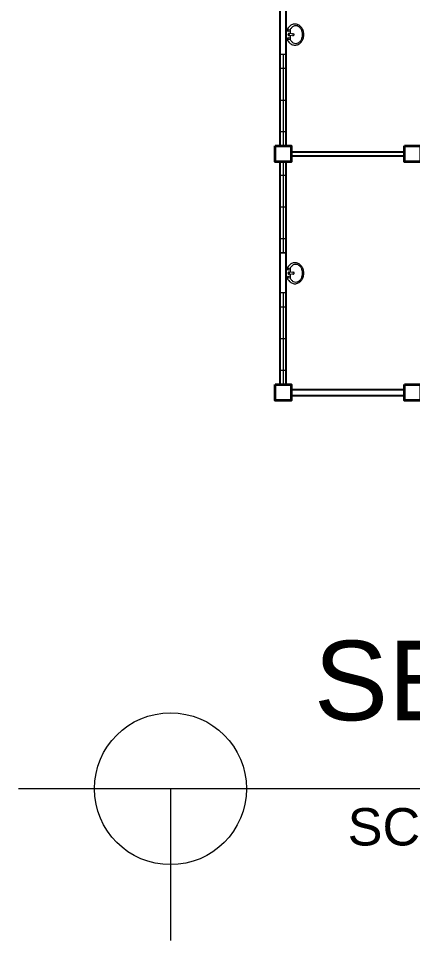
# Model space of a CAD drawing. Header units: millimetres. Extents: x 3 to 434, y 1 to 233.
# Drawn here: x 7.27 to 17.17, y 93.66 to 116.84 of the extents above; entities that cross this region are included whole.
import ezdxf

# ---------------------------------------------------------------- set-up
doc = ezdxf.new("R2010")
doc.units = ezdxf.units.MM
doc.header["$MEASUREMENT"] = 0
doc.styles.get("Standard").update_dxf_attribs({"font": 'arial.ttf'})

msp = doc.modelspace()

# ---------------------------------------------------------------- linework, layer by layer
at = {"color": 8, "lineweight": 25}
for p, q in [((13.845, 113.637), (13.845, 119.237)), ((13.995, 113.637), (13.995, 119.237)), ((14.12, 113.487), (16.97, 113.487)), ((13.845, 107.637), (13.845, 113.237)), ((13.995, 107.637), (13.995, 113.237)), ((14.12, 113.387), (16.97, 113.387)), ((14.12, 107.512), (16.97, 107.512)), ((14.12, 107.362), (16.97, 107.362))]:
    msp.add_line(p, q, dxfattribs=at)
at = {"color": 8, "lineweight": 9}
for p, q in [((14.193, 116.452), (14.071, 116.465)), ((14.193, 116.423), (14.071, 116.409)), ((13.845, 115.95), (13.995, 115.95)), ((13.845, 113.637), (13.845, 115.95)), ((13.92, 115.95), (13.92, 113.637)), ((13.845, 114.793), (13.845, 115.593)), ((13.845, 115.593), (13.995, 115.593)), ((13.995, 115.593), (13.995, 113.993)), ((13.845, 114.793), (13.995, 114.793)), ((13.995, 113.993), (13.845, 113.993)), ((13.845, 113.637), (13.995, 113.637)), ((13.845, 110.95), (13.845, 113.237)), ((13.92, 113.237), (13.92, 110.95)), ((13.845, 112.106), (13.845, 112.906)), ((13.845, 112.906), (13.995, 112.906)), ((13.995, 112.906), (13.995, 111.306)), ((13.845, 112.106), (13.995, 112.106)), ((13.995, 111.306), (13.845, 111.306)), ((13.845, 110.95), (13.995, 110.95)), ((14.193, 110.452), (14.071, 110.465)), ((14.193, 110.423), (14.071, 110.409)), ((13.845, 109.95), (13.995, 109.95)), ((13.845, 107.637), (13.845, 109.95)), ((13.92, 109.95), (13.92, 107.637)), ((13.845, 108.793), (13.845, 109.593)), ((13.845, 109.593), (13.995, 109.593)), ((13.995, 109.593), (13.995, 107.993)), ((13.845, 108.793), (13.995, 108.793)), ((13.995, 107.993), (13.845, 107.993)), ((13.845, 107.637), (13.995, 107.637))]:
    msp.add_line(p, q, dxfattribs=at)
at = {"color": 0, "linetype": 'ByBlock', "lineweight": 9}
for p, q in [((14.906, 97.473), (7.271, 97.473)), ((11.089, 97.473), (11.089, 93.655)), ((59.123, 97.473), (14.906, 97.473))]:
    msp.add_line(p, q, dxfattribs=at)
at = {"color": 8, "lineweight": 9}
for points in [[(14.216, 116.172, 0.11576), (14.298, 116.192, 0.104047), (14.372, 116.25, 0.090875), (14.42, 116.334, 0.083344), (14.437, 116.437, 0.083344), (14.42, 116.541, 0.090875), (14.372, 116.625, 0.104047), (14.298, 116.683, 0.11576), (14.216, 116.702, 0.11576), (14.133, 116.683, 0.104047), (14.06, 116.625, 0.090875), (14.012, 116.541, 0.083344), (13.995, 116.437, 0.083344), (14.012, 116.334, 0.090875), (14.06, 116.25, 0.104047), (14.133, 116.192, 0.11576)], [(14.216, 110.172, 0.11576), (14.298, 110.192, 0.104047), (14.372, 110.25, 0.090875), (14.42, 110.334, 0.083344), (14.437, 110.437, 0.083344), (14.42, 110.541, 0.090875), (14.372, 110.625, 0.104047), (14.298, 110.683, 0.11576), (14.216, 110.702, 0.11576), (14.133, 110.683, 0.104047), (14.06, 110.625, 0.090875), (14.012, 110.541, 0.083344), (13.995, 110.437, 0.083344), (14.012, 110.334, 0.090875), (14.06, 110.25, 0.104047), (14.133, 110.192, 0.11576)]]:
    msp.add_lwpolyline(points, format="xyb", close=True, dxfattribs=at)
for points in [[(14.237, 116.215, 0.124838), (14.299, 116.231, 0.105788), (14.357, 116.28, 0.086697), (14.393, 116.35, 0.076776), (14.407, 116.437, 0.076776), (14.393, 116.525, 0.086697), (14.357, 116.595, 0.105788), (14.299, 116.644, 0.124838), (14.237, 116.66, 0.124838), (14.174, 116.644, 0.105788), (14.117, 116.595, 0.040067), (14.097, 116.564), (14.097, 116.462, 0.040067)], [(14.097, 116.413), (14.097, 116.311, 0.040067), (14.117, 116.28, 0.105788), (14.174, 116.231, 0.124838), (14.237, 116.215, 0.124838)], [(14.237, 110.215, 0.124838), (14.299, 110.231, 0.105788), (14.357, 110.28, 0.086697), (14.393, 110.35, 0.076776), (14.407, 110.437, 0.076776), (14.393, 110.525, 0.086697), (14.357, 110.595, 0.105788), (14.299, 110.644, 0.124838), (14.237, 110.66, 0.124838), (14.174, 110.644, 0.105788), (14.117, 110.595, 0.040067), (14.097, 110.564), (14.097, 110.462, 0.040067)], [(14.097, 110.413), (14.097, 110.311, 0.040067), (14.117, 110.28, 0.105788), (14.174, 110.231, 0.124838), (14.237, 110.215, 0.124838)]]:
    msp.add_lwpolyline(points, format="xyb", dxfattribs=at)
for points in [[(13.845, 115.95), (13.995, 115.95), (13.995, 113.637), (13.845, 113.637)], [(13.845, 113.237), (13.995, 113.237), (13.995, 110.95), (13.845, 110.95)], [(13.845, 109.95), (13.995, 109.95), (13.995, 107.637), (13.845, 107.637)]]:
    msp.add_lwpolyline(points, close=True, dxfattribs=at)
at = {"color": 8, "lineweight": 35}
for points in [[(13.72, 113.637), (14.12, 113.637), (14.12, 113.237), (13.72, 113.237)], [(16.97, 113.637), (17.37, 113.637), (17.37, 113.237), (16.97, 113.237)], [(13.72, 107.637), (14.12, 107.637), (14.12, 107.237), (13.72, 107.237)], [(16.97, 107.637), (17.37, 107.637), (17.37, 107.237), (16.97, 107.237)]]:
    msp.add_lwpolyline(points, close=True, dxfattribs=at)
at = {"color": 8, "lineweight": 9}
for centre, radius in [((14.068, 116.539), 0.0255), ((14.061, 116.437), 0.0095), ((14.068, 116.336), 0.0255), ((14.068, 110.539), 0.0255), ((14.061, 110.437), 0.0095), ((14.068, 110.336), 0.0255)]:
    msp.add_circle(centre, radius, dxfattribs=at)
at = {"color": 0, "linetype": 'ByBlock', "lineweight": 9}
msp.add_circle((11.089, 97.473), 1.909, dxfattribs=at)
at = {"color": 8, "lineweight": 9}
for centre, radius, start, end in [((14.068, 116.437), 0.028, 83.7545, 276.2455), ((14.17, 116.437), 0.025, 36.3068, 131.2022), ((14.17, 116.437), 0.025, 228.7978, 323.6932), ((14.099, 116.437), 0.0948, 351.2026, 8.7974), ((14.17, 116.437), 0.025, 341.3793, 18.6207), ((14.068, 110.437), 0.028, 83.7545, 276.2455), ((14.17, 110.437), 0.025, 36.3068, 131.2022), ((14.17, 110.437), 0.025, 228.7978, 323.6932), ((14.099, 110.437), 0.0948, 351.2026, 8.7974), ((14.17, 110.437), 0.025, 341.3793, 18.6207)]:
    msp.add_arc(centre, radius, start, end, dxfattribs=at)

# ---------------------------------------------------------------- texts
at = {"color": 0, "linetype": 'ByBlock', "lineweight": 9}
for s, height, p in [('SECOND FLOOR EXHAUST PLAN', 2, (14.692, 99.195)), ('SCALE                                                                                                  1:400', 0.939481, (15.54, 96.047))]:
    msp.add_text(s, height=height, dxfattribs=at).set_placement(p)

doc.saveas('drawing.dxf')
